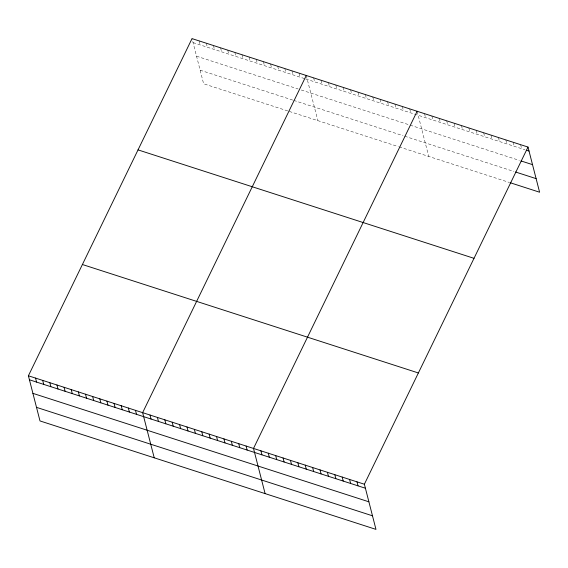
<?xml version="1.0" encoding="UTF-8"?>
<svg xmlns="http://www.w3.org/2000/svg" width="568" height="568" viewBox="0 0 568 568"><rect width="100%" height="100%" fill="white"/><g stroke="black" fill="none" stroke-linecap="round" stroke-linejoin="round"><path stroke-width="0.43" stroke-dasharray="2.84 2.13" d="M193.056 42.614L304.909 78.718M305.705 78.973L524.924 149.739M196.542 56.197L298.079 88.97M301.253 90L409.329 124.882M410.153 125.145L519.379 160.403M200.135 70.191L292.953 100.153M293.741 100.408L403.067 135.695M404.707 136.221L513.941 171.479M287.713 110.916L203.621 83.773L192.027 38.61M289.297 111.427L398.338 146.622M399.162 146.892L509.212 182.413M520.615 144.677L521.644 148.674M513.223 142.291L514.246 146.288M505.832 139.905L506.855 143.903M498.441 137.52L499.464 141.517M491.05 135.134L492.073 139.132M483.659 132.742L484.681 136.746M476.261 130.356L477.29 134.36M468.87 127.97L469.899 131.975M461.479 125.585L462.508 129.589M454.088 123.199L455.117 127.204M446.696 120.814L447.726 124.818M439.305 118.428L440.335 122.432M431.914 116.042L432.944 120.047M424.523 113.657L425.553 117.661M417.132 111.271L428.726 156.434M409.741 108.886L410.77 112.89M402.35 106.5L403.379 110.504M394.959 104.114L395.988 108.119M387.568 101.729L388.597 105.733M380.177 99.343L381.199 103.348M372.785 96.958L373.808 100.962M365.394 94.572L366.417 98.576M358.003 92.186L359.026 96.191M350.612 89.801L351.635 93.805M343.221 87.415L344.243 91.412M335.823 85.03L336.852 89.027M328.432 82.644L329.461 86.641M321.041 80.258L322.07 84.256M313.65 77.873L314.679 81.87M306.259 75.487L317.853 120.643M299.123 73.18L300.145 77.184M291.98 70.879L293.01 74.877M284.845 68.572L285.867 72.576M277.702 66.264L278.732 70.269M270.56 63.964L271.589 67.961M263.424 61.656L264.454 65.661M256.282 59.356L257.311 63.353M249.146 57.048L250.168 61.053M242.004 54.741L243.033 58.745M234.868 52.441L235.89 56.445M227.725 50.133L228.755 54.137M220.583 47.833L221.612 51.83M213.447 45.525L214.477 49.53M206.305 43.225L207.334 47.222M199.169 40.917L200.199 44.922"/><path stroke-width="0.85" d="M528.006 147.062L364.379 484.227L375.973 529.39L39.994 420.938L28.4 375.782L192.027 38.61L528.006 147.062L539.6 192.218L510.036 182.676M306.259 75.487L142.632 412.652L154.226 457.815M417.132 111.271L253.505 448.436L265.1 493.599M526.571 150.264L529.035 151.06M521.019 160.936L532.521 164.642M515.581 172.012L536.114 178.636M138.031 149.881L474.01 258.326M82.395 264.51L418.375 372.963M28.4 375.782L364.379 484.227M29.43 379.779L365.401 488.231M32.916 393.361L368.895 501.814M36.508 407.355L372.487 515.808M356.988 481.841L358.01 485.839M349.59 479.456L350.619 483.453M342.199 477.07L343.228 481.068M334.808 474.685L335.837 478.682M327.416 472.299L328.446 476.296M320.025 469.913L321.055 473.911M312.634 467.528L313.664 471.525M305.243 465.142L306.273 469.14M297.852 462.757L298.882 466.754M290.461 460.371L291.49 464.368M283.07 457.985L284.099 461.983M275.679 455.593L276.708 459.597M268.288 453.207L269.317 457.212M260.897 450.822L261.926 454.826M246.114 446.05L247.137 450.055M238.723 443.665L239.746 447.669M231.332 441.279L232.355 445.284M223.941 438.894L224.964 442.898M216.55 436.508L217.572 440.512M209.152 434.122L210.181 438.127M201.761 431.737L202.79 435.741M194.37 429.351L195.399 433.356M186.978 426.966L188.008 430.97M179.587 424.58L180.617 428.584M172.196 422.194L173.226 426.199M164.805 419.809L165.835 423.813M157.414 417.423L158.444 421.428M150.023 415.038L151.052 419.042M135.489 410.345L136.519 414.349M128.354 408.044L129.383 412.041M121.211 405.737L122.241 409.741M114.076 403.436L115.098 407.433M106.933 401.129L107.963 405.133M99.798 398.821L100.82 402.826M92.655 396.521L93.684 400.518M85.519 394.213L86.542 398.218M78.377 391.913L79.406 395.91M71.234 389.605L72.264 393.61M64.099 387.298L65.128 391.302M56.956 384.998L57.986 389.002M49.821 382.69L50.843 386.694M42.678 380.39L43.708 384.387M35.543 378.082L36.565 382.086"/></g></svg>
